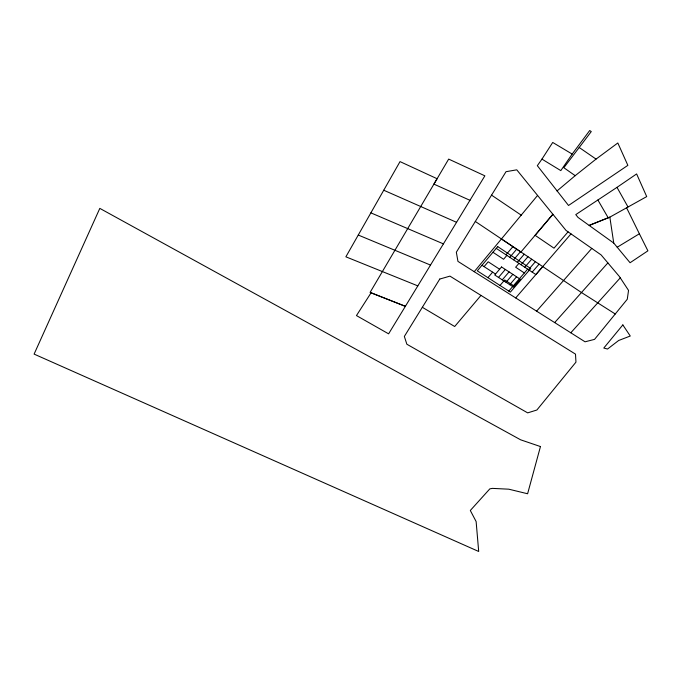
<?xml version="1.0" encoding="UTF-8"?>
<svg xmlns="http://www.w3.org/2000/svg" width="682" height="682" viewBox="0 0 682 682"><rect width="100%" height="100%" fill="white"/><g stroke="black" fill="none" stroke-linecap="round" stroke-linejoin="round"><path stroke-width="1.02" d="M443.411 243.883L388.604 333.839L356.456 315.578L371.085 292.808L405.364 306.32L370.096 292.408L448.671 159.094L484.876 175.828L443.411 243.883L370.872 212.861M541.951 159.119L552.718 142.453L572.172 154.072L589.708 130.526L591.268 131.583L563.852 167.729L575.199 175.666L596.051 159.094L617.824 142.981L627.858 165.351L568.524 205.478L537.331 165.675L541.951 159.119L560.817 170.611L572.172 154.072M474.212 271.692L585.045 341.801L594.542 339.38L627.278 299.245L628.54 290.413L619.392 276.517L601.115 254.915L566.017 230.414L516.76 169.827L506.018 171.694L456.343 252.204L457.946 261.377L474.237 271.692L537.578 195.436M484.092 266.636L488.193 261.786L499.625 269.237M480.989 295.4L454.698 326.507L422.337 307.292M506.01 254.778L512.932 246.628M487.937 277.685L492.626 272.161M506.871 255.4L503.58 259.271L492.958 252.272M509.795 257.285L516.717 249.16M498.508 277.421L505.328 269.441M513.572 259.791L520.485 251.692M502.267 279.859L509.087 271.896M517.323 262.28L524.236 254.207M500.017 285.443L504.706 279.97L513.461 285.647M518.925 263.388L515.635 267.216L524.347 272.962M506.018 282.28L512.83 274.343M521.065 264.752L527.979 256.705M508.798 291.078L527.621 269.151M509.744 284.692L516.555 276.781M524.79 267.225L531.696 259.203M568.072 231.846L554.006 248.171L535.089 235.307L552.906 214.284L520.937 252.016L501.551 239.015M528.49 269.68L535.396 261.683M515.703 297.923L571.005 233.892M532.182 272.118L539.078 264.147M542.753 266.611L535.856 274.556L496.249 248.367M536.606 311.154L591.788 248.401M554.679 322.595L607.875 262.902M570.8 332.79L620.27 277.847M557.006 190.96L575.199 175.666M616.997 187.362L636.621 173.936L646.707 196.595L609.844 217.14L589.154 225.427L577.978 217.388L575.779 214.608L616.997 187.362L627.994 206.944M617.21 247.225L639.375 233.773L626.553 207.729M417.827 285.886L345.876 256.816L400.019 161.608L437.102 178.727L433.905 184.123L469.966 200.312M430.504 265.076L358.263 235.043M456.565 222.315L383.744 190.227M615.249 313.993L581.448 292.51L475.311 221.462M481.986 265.272L495.533 274.036M491.552 195.137L521.312 215.222M596.051 159.094L579.197 147.491M613.749 243.065L589.154 225.427L609.844 217.14L613.749 243.065L630.074 262.74L647.9 250.831L639.375 233.773M597.884 200.005L608.199 217.797M540.459 446.557L527.604 493.759L508.789 489.19L492.387 488.38L489.829 488.866L470.307 510.486L476.13 521.551L478.696 551.474L34.1 354.103L99.811 208.377L520.613 439.805L540.459 446.557M439.771 279.057L404.349 336.431L406.864 344.231L527.689 412.874L536.879 410.01L575.958 362.142L575.497 354.128L449.958 276.125L439.771 279.057M622.837 324.913L603.792 348.059L607.551 349.031L618.642 340.497L630.262 336.021L622.837 324.913M497.724 246.611L477.289 270.848L510.383 292.101L530.732 268.538L497.724 246.611M501.551 266.969L494.731 274.982L513.461 287.088L520.264 279.202L501.551 266.969"/></g></svg>
